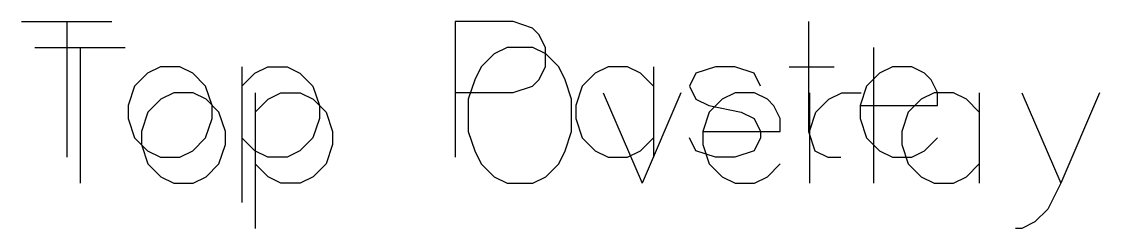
# Model space of a CAD drawing. Extents: x 385 to 449, y 85 to 220.
# Drawn here: x 388.07 to 415.87, y 84.83 to 90.16 of the extents above; entities that cross this region are included whole.
import ezdxf

# ---------------------------------------------------------------- set-up
doc = ezdxf.new("R2010")
doc.units = 0
doc.layers.add('TOPOVERLAY', color=2, linetype='CONTINUOUS')
doc.layers.add('TOPPASTE', color=8, linetype='CONTINUOUS')

msp = doc.modelspace()

# ---------------------------------------------------------------- linework, layer by layer
at = {"layer": 'TOPOVERLAY'}
for p, q in [((388.408, 89.492), (390.741, 89.492)), ((389.574, 89.492), (389.574, 85.993)), ((400.255, 89.325), (399.922, 88.992)), ((400.589, 89.492), (400.255, 89.325)), ((401.255, 89.492), (400.589, 89.492)), ((401.588, 89.325), (401.255, 89.492)), ((401.922, 88.992), (401.588, 89.325)), ((410.037, 89.492), (410.037, 85.993)), ((399.922, 88.992), (399.755, 88.659)), ((402.088, 88.659), (401.922, 88.992)), ((399.755, 88.659), (399.589, 88.159)), ((402.255, 88.159), (402.088, 88.659)), ((391.657, 88.159), (391.324, 87.826)), ((391.99, 88.326), (391.657, 88.159)), ((392.49, 88.326), (391.99, 88.326)), ((392.824, 88.159), (392.49, 88.326)), ((393.157, 87.826), (392.824, 88.159)), ((394.09, 88.326), (394.09, 84.826)), ((394.09, 87.826), (394.423, 88.159)), ((394.423, 88.159), (394.756, 88.326)), ((394.756, 88.326), (395.256, 88.326)), ((395.256, 88.326), (395.59, 88.159)), ((395.59, 88.159), (395.923, 87.826)), ((399.589, 88.159), (399.589, 87.326)), ((402.255, 87.326), (402.255, 88.159)), ((403.071, 88.326), (404.071, 85.993)), ((405.071, 88.326), (404.071, 85.993)), ((406.137, 88.159), (405.804, 87.826)), ((406.471, 88.326), (406.137, 88.159)), ((406.971, 88.326), (406.471, 88.326)), ((407.304, 88.159), (406.971, 88.326)), ((407.47, 87.992), (407.304, 88.159)), ((408.387, 88.326), (408.387, 85.993)), ((408.554, 87.826), (408.887, 88.159)), ((408.887, 88.159), (409.22, 88.326)), ((409.22, 88.326), (409.72, 88.326)), ((411.27, 88.159), (410.936, 87.826)), ((411.603, 88.326), (411.27, 88.159)), ((412.103, 88.326), (411.603, 88.326)), ((412.436, 88.159), (412.103, 88.326)), ((412.769, 87.826), (412.436, 88.159)), ((412.769, 88.326), (412.769, 85.993)), ((413.869, 88.326), (414.869, 85.993)), ((415.869, 88.326), (414.869, 85.993)), ((407.637, 87.659), (407.47, 87.992)), ((391.324, 87.826), (391.157, 87.326)), ((393.323, 87.326), (393.157, 87.826)), ((395.923, 87.826), (396.09, 87.326)), ((405.804, 87.826), (405.637, 87.326)), ((407.637, 87.326), (407.637, 87.659)), ((408.387, 87.326), (408.554, 87.826)), ((410.936, 87.826), (410.77, 87.326)), ((391.157, 87.326), (391.157, 86.993)), ((393.323, 86.993), (393.323, 87.326)), ((396.09, 87.326), (396.09, 86.993)), ((399.589, 87.326), (399.755, 86.826)), ((402.088, 86.826), (402.255, 87.326)), ((405.637, 87.326), (407.637, 87.326)), ((405.637, 87.326), (405.637, 86.993)), ((410.77, 87.326), (410.77, 86.993)), ((391.157, 86.993), (391.324, 86.493)), ((393.157, 86.493), (393.323, 86.993)), ((396.09, 86.993), (395.923, 86.493)), ((399.755, 86.826), (399.922, 86.493)), ((401.922, 86.493), (402.088, 86.826)), ((405.637, 86.993), (405.804, 86.493)), ((410.77, 86.993), (410.936, 86.493)), ((391.324, 86.493), (391.657, 86.159)), ((392.824, 86.159), (393.157, 86.493)), ((394.423, 86.159), (394.09, 86.493)), ((395.923, 86.493), (395.59, 86.159)), ((399.922, 86.493), (400.255, 86.159)), ((401.588, 86.159), (401.922, 86.493)), ((405.804, 86.493), (406.137, 86.159)), ((407.304, 86.159), (407.637, 86.493)), ((410.936, 86.493), (411.27, 86.159)), ((412.436, 86.159), (412.769, 86.493)), ((391.657, 86.159), (391.99, 85.993)), ((391.99, 85.993), (392.49, 85.993)), ((392.49, 85.993), (392.824, 86.159)), ((394.756, 85.993), (394.423, 86.159)), ((395.256, 85.993), (394.756, 85.993)), ((395.59, 86.159), (395.256, 85.993)), ((400.255, 86.159), (400.589, 85.993)), ((400.589, 85.993), (401.255, 85.993)), ((401.255, 85.993), (401.588, 86.159)), ((406.137, 86.159), (406.471, 85.993)), ((406.471, 85.993), (406.971, 85.993)), ((406.971, 85.993), (407.304, 86.159)), ((411.27, 86.159), (411.603, 85.993)), ((411.603, 85.993), (412.103, 85.993)), ((412.103, 85.993), (412.436, 86.159)), ((414.869, 85.993), (414.536, 85.326)), ((414.536, 85.326), (414.202, 84.993)), ((413.869, 84.826), (413.702, 84.826)), ((414.202, 84.993), (413.869, 84.826))]:
    msp.add_line(p, q, dxfattribs=at)
at = {"layer": 'TOPPASTE'}
for p, q in [((388.065, 90.161), (390.398, 90.161)), ((389.232, 90.161), (389.232, 86.662)), ((400.746, 90.161), (399.246, 90.161)), ((399.246, 90.161), (399.246, 86.662)), ((401.246, 89.994), (400.746, 90.161)), ((408.361, 90.161), (408.361, 87.328)), ((401.412, 89.828), (401.246, 89.994)), ((401.579, 89.494), (401.412, 89.828)), ((401.579, 88.994), (401.579, 89.494)), ((391.648, 88.994), (391.315, 88.828)), ((392.148, 88.994), (391.648, 88.994)), ((392.481, 88.828), (392.148, 88.994)), ((393.747, 88.994), (393.747, 85.495)), ((394.081, 88.828), (394.414, 88.994)), ((394.414, 88.994), (394.914, 88.994)), ((394.914, 88.994), (395.247, 88.828)), ((401.412, 88.661), (401.579, 88.994)), ((403.195, 88.994), (402.862, 88.828)), ((403.695, 88.994), (403.195, 88.994)), ((404.029, 88.828), (403.695, 88.994)), ((404.362, 88.994), (404.362, 86.662)), ((405.962, 88.994), (405.462, 88.828)), ((406.461, 88.994), (405.962, 88.994)), ((406.961, 88.828), (406.461, 88.994)), ((407.861, 88.994), (409.028, 88.994)), ((410.527, 88.994), (410.194, 88.828)), ((411.027, 88.994), (410.527, 88.994)), ((411.36, 88.828), (411.027, 88.994)), ((391.315, 88.828), (390.981, 88.494)), ((392.814, 88.494), (392.481, 88.828)), ((393.747, 88.494), (394.081, 88.828)), ((395.247, 88.828), (395.58, 88.494)), ((402.862, 88.828), (402.529, 88.494)), ((404.362, 88.494), (404.029, 88.828)), ((405.462, 88.828), (405.295, 88.494)), ((407.128, 88.494), (406.961, 88.828)), ((410.194, 88.828), (409.861, 88.494)), ((411.527, 88.661), (411.36, 88.828)), ((390.981, 88.494), (390.815, 87.995)), ((392.981, 87.995), (392.814, 88.494)), ((395.58, 88.494), (395.747, 87.995)), ((400.746, 88.328), (401.246, 88.494)), ((401.246, 88.494), (401.412, 88.661)), ((402.529, 88.494), (402.362, 87.995)), ((405.295, 88.494), (405.462, 88.161)), ((409.861, 88.494), (409.694, 87.995)), ((411.694, 88.328), (411.527, 88.661)), ((399.246, 88.328), (400.746, 88.328)), ((405.462, 88.161), (405.795, 87.995)), ((411.694, 87.995), (411.694, 88.328)), ((390.815, 87.995), (390.815, 87.661)), ((392.981, 87.661), (392.981, 87.995)), ((395.747, 87.995), (395.747, 87.661)), ((402.362, 87.995), (402.362, 87.661)), ((405.795, 87.995), (406.628, 87.828)), ((409.694, 87.995), (411.694, 87.995)), ((409.694, 87.995), (409.694, 87.661)), ((390.815, 87.661), (390.981, 87.161)), ((392.814, 87.161), (392.981, 87.661)), ((395.747, 87.661), (395.58, 87.161)), ((402.362, 87.661), (402.529, 87.161)), ((406.628, 87.828), (406.961, 87.661)), ((406.961, 87.661), (407.128, 87.328)), ((409.694, 87.661), (409.861, 87.161)), ((407.128, 87.328), (407.128, 87.161)), ((408.361, 87.328), (408.528, 86.828)), ((390.981, 87.161), (391.315, 86.828)), ((392.481, 86.828), (392.814, 87.161)), ((394.081, 86.828), (393.747, 87.161)), ((395.58, 87.161), (395.247, 86.828)), ((402.529, 87.161), (402.862, 86.828)), ((404.029, 86.828), (404.362, 87.161)), ((405.462, 86.828), (405.295, 87.161)), ((407.128, 87.161), (406.961, 86.828)), ((409.861, 87.161), (410.194, 86.828)), ((411.36, 86.828), (411.694, 87.161)), ((391.315, 86.828), (391.648, 86.662)), ((392.148, 86.662), (392.481, 86.828)), ((394.414, 86.662), (394.081, 86.828)), ((395.247, 86.828), (394.914, 86.662)), ((402.862, 86.828), (403.195, 86.662)), ((403.695, 86.662), (404.029, 86.828)), ((405.962, 86.662), (405.462, 86.828)), ((406.961, 86.828), (406.461, 86.662)), ((408.528, 86.828), (408.861, 86.662)), ((410.194, 86.828), (410.527, 86.662)), ((411.027, 86.662), (411.36, 86.828)), ((391.648, 86.662), (392.148, 86.662)), ((394.914, 86.662), (394.414, 86.662)), ((403.195, 86.662), (403.695, 86.662)), ((406.461, 86.662), (405.962, 86.662)), ((408.861, 86.662), (409.194, 86.662)), ((410.527, 86.662), (411.027, 86.662))]:
    msp.add_line(p, q, dxfattribs=at)

doc.saveas('drawing.dxf')
